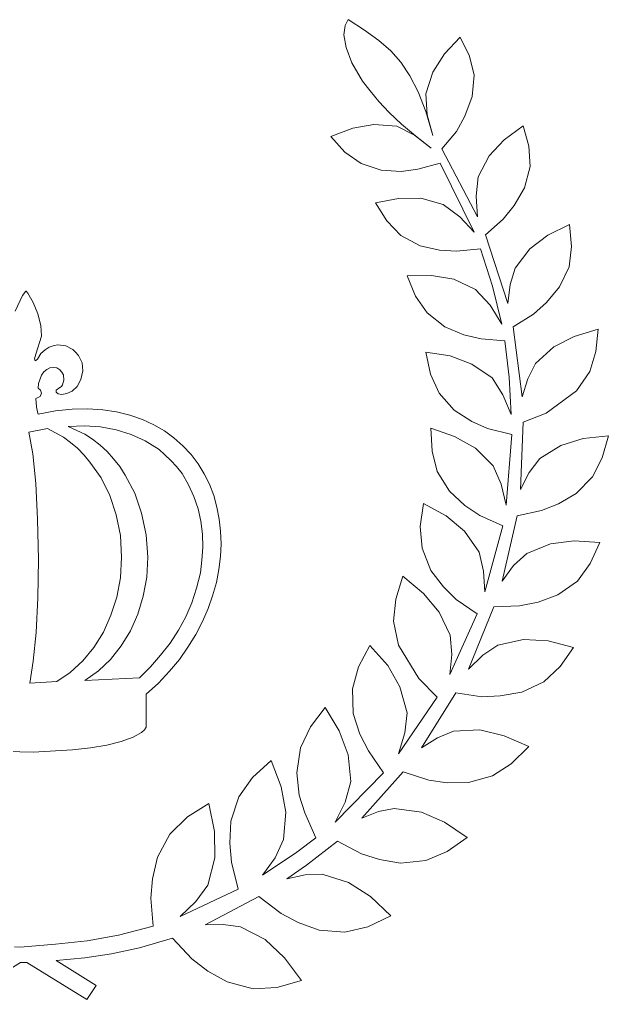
# Model space of a CAD drawing. Header units: inches. Extents: x -3.38 to 2.4, y -4.28 to 3.37.
# Drawn here: x 0.081 to 0.816, y -3.205 to -1.983 of the extents above; entities that cross this region are included whole.
import ezdxf

# ---------------------------------------------------------------- set-up
doc = ezdxf.new("R2010")
doc.units = ezdxf.units.IN
doc.header["$MEASUREMENT"] = 0
doc.layers.add('Katman 1', color=7, linetype='Continuous')

msp = doc.modelspace()

# ---------------------------------------------------------------- linework, layer by layer
at = {"layer": 'Katman 1', "color": 250, "lineweight": 9}
for points in [[(0.4857, -2.0021), (0.4857, -2.0021), (0.4875, -1.9905), (0.4875, -1.9905)], [(0.4875, -1.9905), (0.4875, -1.9905), (0.491, -1.9832), (0.491, -1.9832)], [(0.491, -1.9832), (0.491, -1.9832), (0.5117, -1.9965), (0.5117, -1.9965)], [(0.4886, -2.0179), (0.4886, -2.0179), (0.4857, -2.0021), (0.4857, -2.0021)], [(0.5117, -1.9965), (0.5117, -1.9965), (0.5292, -2.0091), (0.5292, -2.0091)], [(0.5292, -2.0091), (0.5292, -2.0091), (0.5444, -2.0221), (0.5444, -2.0221)], [(0.6112, -2.0259), (0.6112, -2.0259), (0.631, -2.0049), (0.631, -2.0049)], [(0.631, -2.0049), (0.631, -2.0049), (0.6426, -2.0287), (0.6426, -2.0287)], [(0.4957, -2.0371), (0.4957, -2.0371), (0.4886, -2.0179), (0.4886, -2.0179)], [(0.5444, -2.0221), (0.5444, -2.0221), (0.557, -2.0364), (0.557, -2.0364)], [(0.5966, -2.0486), (0.5966, -2.0486), (0.6112, -2.0259), (0.6112, -2.0259)], [(0.5092, -2.0598), (0.5092, -2.0598), (0.4957, -2.0371), (0.4957, -2.0371)], [(0.557, -2.0364), (0.557, -2.0364), (0.5681, -2.0532), (0.5681, -2.0532)], [(0.6426, -2.0287), (0.6426, -2.0287), (0.6481, -2.0525), (0.6481, -2.0525)], [(0.5879, -2.0759), (0.5879, -2.0759), (0.5966, -2.0486), (0.5966, -2.0486)], [(0.5184, -2.0721), (0.5184, -2.0721), (0.5092, -2.0598), (0.5092, -2.0598)], [(0.5681, -2.0532), (0.5681, -2.0532), (0.5784, -2.0731), (0.5784, -2.0731)], [(0.6481, -2.0525), (0.6481, -2.0525), (0.6459, -2.0791), (0.6459, -2.0791)], [(0.5292, -2.0851), (0.5292, -2.0851), (0.5184, -2.0721), (0.5184, -2.0721)], [(0.5784, -2.0731), (0.5784, -2.0731), (0.5879, -2.0977), (0.5879, -2.0977)], [(0.5897, -2.1018), (0.5897, -2.1018), (0.5879, -2.0759), (0.5879, -2.0759)], [(0.5421, -2.099), (0.5421, -2.099), (0.5292, -2.0851), (0.5292, -2.0851)], [(0.6459, -2.0791), (0.6459, -2.0791), (0.6366, -2.1036), (0.6366, -2.1036)], [(0.5577, -2.1134), (0.5577, -2.1134), (0.5421, -2.099), (0.5421, -2.099)], [(0.5879, -2.0977), (0.5879, -2.0977), (0.5968, -2.1277), (0.5968, -2.1277)], [(0.5968, -2.1277), (0.5968, -2.1277), (0.5897, -2.1018), (0.5897, -2.1018)], [(0.6366, -2.1036), (0.6366, -2.1036), (0.6264, -2.1228), (0.6264, -2.1228)], [(0.4697, -2.1291), (0.4697, -2.1291), (0.4968, -2.1186), (0.4968, -2.1186)], [(0.4968, -2.1186), (0.4968, -2.1186), (0.523, -2.1138), (0.523, -2.1138)], [(0.523, -2.1138), (0.523, -2.1138), (0.5517, -2.1162), (0.5517, -2.1162)], [(0.5517, -2.1162), (0.5517, -2.1162), (0.5739, -2.1274), (0.5739, -2.1274)], [(0.5752, -2.1281), (0.5752, -2.1281), (0.5577, -2.1134), (0.5577, -2.1134)], [(0.6264, -2.1228), (0.6264, -2.1228), (0.6079, -2.1445), (0.6079, -2.1445)], [(0.6857, -2.133), (0.6857, -2.133), (0.7095, -2.1155), (0.7095, -2.1155)], [(0.7095, -2.1155), (0.7095, -2.1155), (0.7164, -2.141), (0.7164, -2.141)], [(0.487, -2.1484), (0.487, -2.1484), (0.4697, -2.1291), (0.4697, -2.1291)], [(0.5739, -2.1274), (0.5739, -2.1274), (0.5946, -2.1435), (0.5946, -2.1435)], [(0.5946, -2.1435), (0.5946, -2.1435), (0.5752, -2.1281), (0.5752, -2.1281)], [(0.6668, -2.153), (0.6668, -2.153), (0.6857, -2.133), (0.6857, -2.133)], [(0.5072, -2.1627), (0.5072, -2.1627), (0.487, -2.1484), (0.487, -2.1484)], [(0.6079, -2.1445), (0.6079, -2.1445), (0.6526, -2.2289), (0.6526, -2.2289)], [(0.7164, -2.141), (0.7164, -2.141), (0.7181, -2.1662), (0.7181, -2.1662)], [(0.6532, -2.1792), (0.6532, -2.1792), (0.6668, -2.153), (0.6668, -2.153)], [(0.5324, -2.1711), (0.5324, -2.1711), (0.5072, -2.1627), (0.5072, -2.1627)], [(0.5572, -2.1725), (0.5572, -2.1725), (0.5324, -2.1711), (0.5324, -2.1711)], [(0.5779, -2.1697), (0.5779, -2.1697), (0.5572, -2.1725), (0.5572, -2.1725)], [(0.6057, -2.162), (0.6057, -2.162), (0.5779, -2.1697), (0.5779, -2.1697)], [(0.6481, -2.2481), (0.6481, -2.2481), (0.6057, -2.162), (0.6057, -2.162)], [(0.7181, -2.1662), (0.7181, -2.1662), (0.7112, -2.1928), (0.7112, -2.1928)], [(0.6506, -2.2033), (0.6506, -2.2033), (0.6532, -2.1792), (0.6532, -2.1792)], [(0.7112, -2.1928), (0.7112, -2.1928), (0.6981, -2.2149), (0.6981, -2.2149)], [(0.5252, -2.2117), (0.5252, -2.2117), (0.5541, -2.2062), (0.5541, -2.2062)], [(0.5541, -2.2062), (0.5541, -2.2062), (0.5817, -2.2058), (0.5817, -2.2058)], [(0.5817, -2.2058), (0.5817, -2.2058), (0.6097, -2.2135), (0.6097, -2.2135)], [(0.6526, -2.2289), (0.6526, -2.2289), (0.6506, -2.2033), (0.6506, -2.2033)], [(0.5395, -2.2341), (0.5395, -2.2341), (0.5252, -2.2117), (0.5252, -2.2117)], [(0.6097, -2.2135), (0.6097, -2.2135), (0.6304, -2.2289), (0.6304, -2.2289)], [(0.6981, -2.2149), (0.6981, -2.2149), (0.6846, -2.232), (0.6846, -2.232)], [(0.557, -2.2523), (0.557, -2.2523), (0.5395, -2.2341), (0.5395, -2.2341)], [(0.6304, -2.2289), (0.6304, -2.2289), (0.6481, -2.2481), (0.6481, -2.2481)], [(0.6846, -2.232), (0.6846, -2.232), (0.6624, -2.2516), (0.6624, -2.2516)], [(0.7401, -2.252), (0.7401, -2.252), (0.7673, -2.2387), (0.7673, -2.2387)], [(0.7673, -2.2387), (0.7673, -2.2387), (0.7697, -2.266), (0.7697, -2.266)], [(0.581, -2.2653), (0.581, -2.2653), (0.557, -2.2523), (0.557, -2.2523)], [(0.6624, -2.2516), (0.6624, -2.2516), (0.6901, -2.337), (0.6901, -2.337)], [(0.7175, -2.2691), (0.7175, -2.2691), (0.7401, -2.252), (0.7401, -2.252)], [(0.6052, -2.2705), (0.6052, -2.2705), (0.581, -2.2653), (0.581, -2.2653)], [(0.6264, -2.272), (0.6264, -2.272), (0.6052, -2.2705), (0.6052, -2.2705)], [(0.6561, -2.2688), (0.6561, -2.2688), (0.6264, -2.272), (0.6264, -2.272)], [(0.6712, -2.3153), (0.6712, -2.3153), (0.6561, -2.2688), (0.6561, -2.2688)], [(0.6992, -2.2929), (0.6992, -2.2929), (0.7175, -2.2691), (0.7175, -2.2691)], [(0.7697, -2.266), (0.7697, -2.266), (0.7666, -2.2912), (0.7666, -2.2912)], [(0.693, -2.3136), (0.693, -2.3136), (0.6992, -2.2929), (0.6992, -2.2929)], [(0.7666, -2.2912), (0.7666, -2.2912), (0.7548, -2.3164), (0.7548, -2.3164)], [(0.5648, -2.3027), (0.5648, -2.3027), (0.595, -2.3024), (0.595, -2.3024)], [(0.5752, -2.3279), (0.5752, -2.3279), (0.5648, -2.3027), (0.5648, -2.3027)], [(0.595, -2.3024), (0.595, -2.3024), (0.6228, -2.3069), (0.6228, -2.3069)], [(0.6228, -2.3069), (0.6228, -2.3069), (0.6499, -2.3195), (0.6499, -2.3195)], [(0.6499, -2.3195), (0.6499, -2.3195), (0.6681, -2.3391), (0.6681, -2.3391)], [(0.6826, -2.3629), (0.6826, -2.3629), (0.6712, -2.3153), (0.6712, -2.3153)], [(0.6901, -2.337), (0.6901, -2.337), (0.693, -2.3136), (0.693, -2.3136)], [(0.7548, -2.3164), (0.7548, -2.3164), (0.7386, -2.336), (0.7386, -2.336)], [(0.0759, -2.3468), (0.0759, -2.3468), (0.085, -2.3272), (0.085, -2.3272)], [(0.085, -2.3272), (0.085, -2.3272), (0.089, -2.3216), (0.089, -2.3216)], [(0.089, -2.3216), (0.089, -2.3216), (0.0897, -2.3216), (0.0897, -2.3216)], [(0.0897, -2.3216), (0.0897, -2.3216), (0.0917, -2.3244), (0.0917, -2.3244)], [(0.0917, -2.3244), (0.0917, -2.3244), (0.0983, -2.336), (0.0983, -2.336)], [(0.5897, -2.3489), (0.5897, -2.3489), (0.5752, -2.3279), (0.5752, -2.3279)], [(0.0983, -2.336), (0.0983, -2.336), (0.1041, -2.35), (0.1041, -2.35)], [(0.6681, -2.3391), (0.6681, -2.3391), (0.6826, -2.3629), (0.6826, -2.3629)], [(0.7386, -2.336), (0.7386, -2.336), (0.7224, -2.3503), (0.7224, -2.3503)], [(0.1041, -2.35), (0.1041, -2.35), (0.1079, -2.3647), (0.1079, -2.3647)], [(0.6117, -2.366), (0.6117, -2.366), (0.5897, -2.3489), (0.5897, -2.3489)], [(0.7224, -2.3503), (0.7224, -2.3503), (0.6968, -2.3664), (0.6968, -2.3664)], [(0.1079, -2.3647), (0.1079, -2.3647), (0.1088, -2.378), (0.1088, -2.378)], [(0.6355, -2.3762), (0.6355, -2.3762), (0.6117, -2.366), (0.6117, -2.366)], [(0.6968, -2.3664), (0.6968, -2.3664), (0.7081, -2.4536), (0.7081, -2.4536)], [(0.7728, -2.3783), (0.7728, -2.3783), (0.8028, -2.3692), (0.8028, -2.3692)], [(0.8028, -2.3692), (0.8028, -2.3692), (0.8001, -2.3969), (0.8001, -2.3969)], [(0.1088, -2.378), (0.1088, -2.378), (0.1014, -2.4004), (0.1014, -2.4004)], [(0.6568, -2.3811), (0.6568, -2.3811), (0.6355, -2.3762), (0.6355, -2.3762)], [(0.6866, -2.3836), (0.6866, -2.3836), (0.6568, -2.3811), (0.6568, -2.3811)], [(0.7475, -2.3913), (0.7475, -2.3913), (0.7728, -2.3783), (0.7728, -2.3783)], [(0.1132, -2.3948), (0.1132, -2.3948), (0.1183, -2.3917), (0.1183, -2.3917)], [(0.1183, -2.3917), (0.1183, -2.3917), (0.1243, -2.3895), (0.1243, -2.3895)], [(0.1243, -2.3895), (0.1243, -2.3895), (0.1292, -2.3885), (0.1292, -2.3885)], [(0.1292, -2.3885), (0.1292, -2.3885), (0.139, -2.3899), (0.139, -2.3899)], [(0.139, -2.3899), (0.139, -2.3899), (0.1477, -2.3944), (0.1477, -2.3944)], [(0.6919, -2.4291), (0.6919, -2.4291), (0.6866, -2.3836), (0.6866, -2.3836)], [(0.7246, -2.4119), (0.7246, -2.4119), (0.7475, -2.3913), (0.7475, -2.3913)], [(0.1014, -2.4004), (0.1014, -2.4004), (0.1001, -2.406), (0.1001, -2.406)], [(0.1001, -2.406), (0.1001, -2.406), (0.1008, -2.4084), (0.1008, -2.4084)], [(0.1037, -2.4063), (0.1037, -2.4063), (0.1079, -2.3993), (0.1079, -2.3993)], [(0.1079, -2.3993), (0.1079, -2.3993), (0.1132, -2.3948), (0.1132, -2.3948)], [(0.1477, -2.3944), (0.1477, -2.3944), (0.1512, -2.3979), (0.1512, -2.3979)], [(0.1512, -2.3979), (0.1512, -2.3979), (0.1546, -2.4018), (0.1546, -2.4018)], [(0.1546, -2.4018), (0.1546, -2.4018), (0.1592, -2.4109), (0.1592, -2.4109)], [(0.5937, -2.4252), (0.5937, -2.4252), (0.5879, -2.3979), (0.5879, -2.3979)], [(0.5879, -2.3979), (0.5879, -2.3979), (0.6184, -2.4025), (0.6184, -2.4025)], [(0.6184, -2.4025), (0.6184, -2.4025), (0.6452, -2.4126), (0.6452, -2.4126)], [(0.8001, -2.3969), (0.8001, -2.3969), (0.7926, -2.4217), (0.7926, -2.4217)], [(0.1008, -2.4084), (0.1008, -2.4084), (0.1017, -2.4081), (0.1017, -2.4081)], [(0.1017, -2.4081), (0.1017, -2.4081), (0.1037, -2.4063), (0.1037, -2.4063)], [(0.119, -2.4175), (0.119, -2.4175), (0.1152, -2.4193), (0.1152, -2.4193)], [(0.1234, -2.4168), (0.1234, -2.4168), (0.119, -2.4175), (0.119, -2.4175)], [(0.1277, -2.4175), (0.1277, -2.4175), (0.1234, -2.4168), (0.1234, -2.4168)], [(0.1317, -2.42), (0.1317, -2.42), (0.1277, -2.4175), (0.1277, -2.4175)], [(0.1592, -2.4109), (0.1592, -2.4109), (0.1603, -2.421), (0.1603, -2.421)], [(0.6452, -2.4126), (0.6452, -2.4126), (0.6706, -2.4298), (0.6706, -2.4298)], [(0.7153, -2.4311), (0.7153, -2.4311), (0.7246, -2.4119), (0.7246, -2.4119)], [(0.1085, -2.4266), (0.1085, -2.4266), (0.1048, -2.4368), (0.1048, -2.4368)], [(0.1117, -2.4224), (0.1117, -2.4224), (0.1085, -2.4266), (0.1085, -2.4266)], [(0.1152, -2.4193), (0.1152, -2.4193), (0.1117, -2.4224), (0.1117, -2.4224)], [(0.1341, -2.4228), (0.1341, -2.4228), (0.1317, -2.42), (0.1317, -2.42)], [(0.1361, -2.4259), (0.1361, -2.4259), (0.1341, -2.4228), (0.1341, -2.4228)], [(0.1365, -2.4326), (0.1365, -2.4326), (0.1361, -2.4259), (0.1361, -2.4259)], [(0.1603, -2.421), (0.1603, -2.421), (0.1579, -2.4319), (0.1579, -2.4319)], [(0.6046, -2.4487), (0.6046, -2.4487), (0.5937, -2.4252), (0.5937, -2.4252)], [(0.6706, -2.4298), (0.6706, -2.4298), (0.6839, -2.4508), (0.6839, -2.4508)], [(0.6946, -2.4753), (0.6946, -2.4753), (0.6919, -2.4291), (0.6919, -2.4291)], [(0.7926, -2.4217), (0.7926, -2.4217), (0.7761, -2.4459), (0.7761, -2.4459)], [(0.1048, -2.4368), (0.1048, -2.4368), (0.1045, -2.4427), (0.1045, -2.4427)], [(0.1045, -2.4427), (0.1045, -2.4427), (0.1072, -2.4452), (0.1072, -2.4452)], [(0.127, -2.4452), (0.127, -2.4452), (0.1314, -2.442), (0.1314, -2.442)], [(0.1314, -2.442), (0.1314, -2.442), (0.1334, -2.4406), (0.1334, -2.4406)], [(0.1334, -2.4406), (0.1334, -2.4406), (0.135, -2.4385), (0.135, -2.4385)], [(0.135, -2.4385), (0.135, -2.4385), (0.1365, -2.4326), (0.1365, -2.4326)], [(0.153, -2.4406), (0.153, -2.4406), (0.1468, -2.4462), (0.1468, -2.4462)], [(0.1579, -2.4319), (0.1579, -2.4319), (0.153, -2.4406), (0.153, -2.4406)], [(0.7081, -2.4536), (0.7081, -2.4536), (0.7153, -2.4311), (0.7153, -2.4311)], [(0.107, -2.4529), (0.107, -2.4529), (0.1017, -2.4557), (0.1017, -2.4557)], [(0.1085, -2.4487), (0.1085, -2.4487), (0.107, -2.4529), (0.107, -2.4529)], [(0.1072, -2.4452), (0.1072, -2.4452), (0.1085, -2.4487), (0.1085, -2.4487)], [(0.1268, -2.4476), (0.1268, -2.4476), (0.127, -2.4452), (0.127, -2.4452)], [(0.1294, -2.4497), (0.1294, -2.4497), (0.1268, -2.4476), (0.1268, -2.4476)], [(0.1341, -2.4504), (0.1341, -2.4504), (0.1294, -2.4497), (0.1294, -2.4497)], [(0.1403, -2.4493), (0.1403, -2.4493), (0.1341, -2.4504), (0.1341, -2.4504)], [(0.1468, -2.4462), (0.1468, -2.4462), (0.1403, -2.4493), (0.1403, -2.4493)], [(0.6235, -2.47), (0.6235, -2.47), (0.6046, -2.4487), (0.6046, -2.4487)], [(0.6839, -2.4508), (0.6839, -2.4508), (0.6946, -2.4753), (0.6946, -2.4753)], [(0.7761, -2.4459), (0.7761, -2.4459), (0.7379, -2.4739), (0.7379, -2.4739)], [(0.1017, -2.4557), (0.1017, -2.4557), (0.1026, -2.4658), (0.1026, -2.4658)], [(0.1026, -2.4658), (0.1026, -2.4658), (0.1041, -2.4742), (0.1041, -2.4742)], [(0.1041, -2.4742), (0.1041, -2.4742), (0.1045, -2.4749), (0.1045, -2.4749)], [(0.1045, -2.4749), (0.1045, -2.4749), (0.1261, -2.4711), (0.1261, -2.4711)], [(0.1261, -2.4711), (0.1261, -2.4711), (0.1468, -2.469), (0.1468, -2.469)], [(0.1468, -2.469), (0.1468, -2.469), (0.1663, -2.4686), (0.1663, -2.4686)], [(0.1663, -2.4686), (0.1663, -2.4686), (0.185, -2.4697), (0.185, -2.4697)], [(0.185, -2.4697), (0.185, -2.4697), (0.2023, -2.4721), (0.2023, -2.4721)], [(0.2023, -2.4721), (0.2023, -2.4721), (0.219, -2.4763), (0.219, -2.4763)], [(0.219, -2.4763), (0.219, -2.4763), (0.2346, -2.4816), (0.2346, -2.4816)], [(0.6452, -2.484), (0.6452, -2.484), (0.6235, -2.47), (0.6235, -2.47)], [(0.7379, -2.4739), (0.7379, -2.4739), (0.7093, -2.4851), (0.7093, -2.4851)], [(0.1419, -2.4903), (0.1419, -2.4903), (0.1623, -2.4896), (0.1623, -2.4896)], [(0.1626, -2.5001), (0.1626, -2.5001), (0.1419, -2.4903), (0.1419, -2.4903)], [(0.1623, -2.4896), (0.1623, -2.4896), (0.1823, -2.491), (0.1823, -2.491)], [(0.1823, -2.491), (0.1823, -2.491), (0.2017, -2.4945), (0.2017, -2.4945)], [(0.2346, -2.4816), (0.2346, -2.4816), (0.2486, -2.4882), (0.2486, -2.4882)], [(0.2486, -2.4882), (0.2486, -2.4882), (0.2619, -2.4959), (0.2619, -2.4959)], [(0.665, -2.4928), (0.665, -2.4928), (0.6452, -2.484), (0.6452, -2.484)], [(0.7093, -2.4851), (0.7093, -2.4851), (0.7061, -2.5691), (0.7061, -2.5691)], [(0.1163, -2.4931), (0.1163, -2.4931), (0.093, -2.4977), (0.093, -2.4977)], [(0.093, -2.4977), (0.093, -2.4977), (0.0977, -2.5246), (0.0977, -2.5246)], [(0.1361, -2.5036), (0.1361, -2.5036), (0.1163, -2.4931), (0.1163, -2.4931)], [(0.145, -2.5103), (0.145, -2.5103), (0.1361, -2.5036), (0.1361, -2.5036)], [(0.1723, -2.5064), (0.1723, -2.5064), (0.1626, -2.5001), (0.1626, -2.5001)], [(0.2017, -2.4945), (0.2017, -2.4945), (0.2206, -2.5005), (0.2206, -2.5005)], [(0.2206, -2.5005), (0.2206, -2.5005), (0.2381, -2.5085), (0.2381, -2.5085)], [(0.2619, -2.4959), (0.2619, -2.4959), (0.2739, -2.5046), (0.2739, -2.5046)], [(0.5959, -2.5211), (0.5959, -2.5211), (0.5944, -2.4924), (0.5944, -2.4924)], [(0.5944, -2.4924), (0.5944, -2.4924), (0.6239, -2.5029), (0.6239, -2.5029)], [(0.6239, -2.5029), (0.6239, -2.5029), (0.6499, -2.5173), (0.6499, -2.5173)], [(0.6952, -2.5005), (0.6952, -2.5005), (0.665, -2.4928), (0.665, -2.4928)], [(0.6881, -2.5887), (0.6881, -2.5887), (0.6952, -2.5005), (0.6952, -2.5005)], [(0.7841, -2.5053), (0.7841, -2.5053), (0.8157, -2.5019), (0.8157, -2.5019)], [(0.8157, -2.5019), (0.8157, -2.5019), (0.8079, -2.5295), (0.8079, -2.5295)], [(0.1537, -2.5176), (0.1537, -2.5176), (0.145, -2.5103), (0.145, -2.5103)], [(0.1817, -2.5138), (0.1817, -2.5138), (0.1723, -2.5064), (0.1723, -2.5064)], [(0.1906, -2.5218), (0.1906, -2.5218), (0.1817, -2.5138), (0.1817, -2.5138)], [(0.2381, -2.5085), (0.2381, -2.5085), (0.2552, -2.519), (0.2552, -2.519)], [(0.2739, -2.5046), (0.2739, -2.5046), (0.285, -2.5145), (0.285, -2.5145)], [(0.285, -2.5145), (0.285, -2.5145), (0.2952, -2.5253), (0.2952, -2.5253)], [(0.7301, -2.5305), (0.7301, -2.5305), (0.7564, -2.5141), (0.7564, -2.5141)], [(0.7564, -2.5141), (0.7564, -2.5141), (0.7841, -2.5053), (0.7841, -2.5053)], [(0.0977, -2.5246), (0.0977, -2.5246), (0.1017, -2.5614), (0.1017, -2.5614)], [(0.1617, -2.526), (0.1617, -2.526), (0.1537, -2.5176), (0.1537, -2.5176)], [(0.169, -2.5348), (0.169, -2.5348), (0.1617, -2.526), (0.1617, -2.526)], [(0.1986, -2.5309), (0.1986, -2.5309), (0.1906, -2.5218), (0.1906, -2.5218)], [(0.2552, -2.519), (0.2552, -2.519), (0.2626, -2.5257), (0.2626, -2.5257)], [(0.2626, -2.5257), (0.2626, -2.5257), (0.2699, -2.5327), (0.2699, -2.5327)], [(0.2952, -2.5253), (0.2952, -2.5253), (0.3039, -2.5369), (0.3039, -2.5369)], [(0.6021, -2.5467), (0.6021, -2.5467), (0.5959, -2.5211), (0.5959, -2.5211)], [(0.6499, -2.5173), (0.6499, -2.5173), (0.6721, -2.5393), (0.6721, -2.5393)], [(0.183, -2.5543), (0.183, -2.5543), (0.169, -2.5348), (0.169, -2.5348)], [(0.2063, -2.5404), (0.2063, -2.5404), (0.1986, -2.5309), (0.1986, -2.5309)], [(0.2132, -2.5509), (0.2132, -2.5509), (0.2063, -2.5404), (0.2063, -2.5404)], [(0.2699, -2.5327), (0.2699, -2.5327), (0.277, -2.5404), (0.277, -2.5404)], [(0.277, -2.5404), (0.277, -2.5404), (0.2839, -2.5491), (0.2839, -2.5491)], [(0.3039, -2.5369), (0.3039, -2.5369), (0.3117, -2.5495), (0.3117, -2.5495)], [(0.6721, -2.5393), (0.6721, -2.5393), (0.6819, -2.5624), (0.6819, -2.5624)], [(0.7168, -2.5477), (0.7168, -2.5477), (0.7301, -2.5305), (0.7301, -2.5305)], [(0.8079, -2.5295), (0.8079, -2.5295), (0.7959, -2.553), (0.7959, -2.553)], [(0.225, -2.5736), (0.225, -2.5736), (0.2132, -2.5509), (0.2132, -2.5509)], [(0.2839, -2.5491), (0.2839, -2.5491), (0.2919, -2.5631), (0.2919, -2.5631)], [(0.3117, -2.5495), (0.3117, -2.5495), (0.3181, -2.5624), (0.3181, -2.5624)], [(0.6175, -2.5711), (0.6175, -2.5711), (0.6021, -2.5467), (0.6021, -2.5467)], [(0.7061, -2.5691), (0.7061, -2.5691), (0.7168, -2.5477), (0.7168, -2.5477)], [(0.1017, -2.5614), (0.1017, -2.5614), (0.1037, -2.6058), (0.1037, -2.6058)], [(0.1937, -2.5764), (0.1937, -2.5764), (0.183, -2.5543), (0.183, -2.5543)], [(0.2919, -2.5631), (0.2919, -2.5631), (0.2986, -2.5778), (0.2986, -2.5778)], [(0.3181, -2.5624), (0.3181, -2.5624), (0.3234, -2.5764), (0.3234, -2.5764)], [(0.6819, -2.5624), (0.6819, -2.5624), (0.6881, -2.5887), (0.6881, -2.5887)], [(0.7959, -2.553), (0.7959, -2.553), (0.7755, -2.5739), (0.7755, -2.5739)], [(0.2017, -2.6006), (0.2017, -2.6006), (0.1937, -2.5764), (0.1937, -2.5764)], [(0.2334, -2.5985), (0.2334, -2.5985), (0.225, -2.5736), (0.225, -2.5736)], [(0.3234, -2.5764), (0.3234, -2.5764), (0.3275, -2.5908), (0.3275, -2.5908)], [(0.6366, -2.589), (0.6366, -2.589), (0.6175, -2.5711), (0.6175, -2.5711)], [(0.7755, -2.5739), (0.7755, -2.5739), (0.7533, -2.5869), (0.7533, -2.5869)], [(0.2986, -2.5778), (0.2986, -2.5778), (0.3039, -2.5929), (0.3039, -2.5929)], [(0.581, -2.6153), (0.581, -2.6153), (0.585, -2.5866), (0.585, -2.5866)], [(0.585, -2.5866), (0.585, -2.5866), (0.6132, -2.6019), (0.6132, -2.6019)], [(0.6552, -2.6013), (0.6552, -2.6013), (0.6366, -2.589), (0.6366, -2.589)], [(0.7533, -2.5869), (0.7533, -2.5869), (0.7324, -2.595), (0.7324, -2.595)], [(0.207, -2.6264), (0.207, -2.6264), (0.2017, -2.6006), (0.2017, -2.6006)], [(0.239, -2.6254), (0.239, -2.6254), (0.2334, -2.5985), (0.2334, -2.5985)], [(0.3039, -2.5929), (0.3039, -2.5929), (0.3072, -2.6086), (0.3072, -2.6086)], [(0.3275, -2.5908), (0.3275, -2.5908), (0.3301, -2.6058), (0.3301, -2.6058)], [(0.6839, -2.6142), (0.6839, -2.6142), (0.6552, -2.6013), (0.6552, -2.6013)], [(0.7324, -2.595), (0.7324, -2.595), (0.7017, -2.6019), (0.7017, -2.6019)], [(0.1037, -2.6058), (0.1037, -2.6058), (0.1048, -2.6562), (0.1048, -2.6562)], [(0.3072, -2.6086), (0.3072, -2.6086), (0.3094, -2.6247), (0.3094, -2.6247)], [(0.3301, -2.6058), (0.3301, -2.6058), (0.3319, -2.6209), (0.3319, -2.6209)], [(0.6132, -2.6019), (0.6132, -2.6019), (0.6361, -2.6209), (0.6361, -2.6209)], [(0.7017, -2.6019), (0.7017, -2.6019), (0.6832, -2.6832), (0.6832, -2.6832)], [(0.2412, -2.6534), (0.2412, -2.6534), (0.239, -2.6254), (0.239, -2.6254)], [(0.3094, -2.6247), (0.3094, -2.6247), (0.3097, -2.6408), (0.3097, -2.6408)], [(0.3319, -2.6209), (0.3319, -2.6209), (0.3326, -2.6366), (0.3326, -2.6366)], [(0.5835, -2.6419), (0.5835, -2.6419), (0.581, -2.6153), (0.581, -2.6153)], [(0.6361, -2.6209), (0.6361, -2.6209), (0.6546, -2.6471), (0.6546, -2.6471)], [(0.6617, -2.6965), (0.6617, -2.6965), (0.6839, -2.6142), (0.6839, -2.6142)], [(0.2086, -2.6534), (0.2086, -2.6534), (0.207, -2.6264), (0.207, -2.6264)], [(0.3326, -2.6366), (0.3326, -2.6366), (0.3319, -2.6527), (0.3319, -2.6527)], [(0.7141, -2.6489), (0.7141, -2.6489), (0.7435, -2.6366), (0.7435, -2.6366)], [(0.7435, -2.6366), (0.7435, -2.6366), (0.7728, -2.6331), (0.7728, -2.6331)], [(0.7728, -2.6331), (0.7728, -2.6331), (0.8048, -2.6352), (0.8048, -2.6352)], [(0.8048, -2.6352), (0.8048, -2.6352), (0.7928, -2.6614), (0.7928, -2.6614)], [(0.3097, -2.6408), (0.3097, -2.6408), (0.3088, -2.6572), (0.3088, -2.6572)], [(0.5941, -2.6698), (0.5941, -2.6698), (0.5835, -2.6419), (0.5835, -2.6419)], [(0.6546, -2.6471), (0.6546, -2.6471), (0.6601, -2.6706), (0.6601, -2.6706)], [(0.6975, -2.6639), (0.6975, -2.6639), (0.7141, -2.6489), (0.7141, -2.6489)], [(0.1048, -2.6562), (0.1048, -2.6562), (0.1041, -2.7041), (0.1041, -2.7041)], [(0.207, -2.6789), (0.207, -2.6789), (0.2086, -2.6534), (0.2086, -2.6534)], [(0.2401, -2.6782), (0.2401, -2.6782), (0.2412, -2.6534), (0.2412, -2.6534)], [(0.3088, -2.6572), (0.3088, -2.6572), (0.3068, -2.673), (0.3068, -2.673)], [(0.3319, -2.6527), (0.3319, -2.6527), (0.3299, -2.6688), (0.3299, -2.6688)], [(0.7928, -2.6614), (0.7928, -2.6614), (0.777, -2.6832), (0.777, -2.6832)], [(0.3068, -2.673), (0.3068, -2.673), (0.3021, -2.6919), (0.3021, -2.6919)], [(0.3299, -2.6688), (0.3299, -2.6688), (0.3268, -2.6849), (0.3268, -2.6849)], [(0.6101, -2.6905), (0.6101, -2.6905), (0.5941, -2.6698), (0.5941, -2.6698)], [(0.6601, -2.6706), (0.6601, -2.6706), (0.6617, -2.6965), (0.6617, -2.6965)], [(0.6832, -2.6832), (0.6832, -2.6832), (0.6975, -2.6639), (0.6975, -2.6639)], [(0.2028, -2.7031), (0.2028, -2.7031), (0.207, -2.6789), (0.207, -2.6789)], [(0.2354, -2.702), (0.2354, -2.702), (0.2401, -2.6782), (0.2401, -2.6782)], [(0.3268, -2.6849), (0.3268, -2.6849), (0.3221, -2.7014), (0.3221, -2.7014)], [(0.5506, -2.7055), (0.5506, -2.7055), (0.5595, -2.6772), (0.5595, -2.6772)], [(0.5595, -2.6772), (0.5595, -2.6772), (0.585, -2.6986), (0.585, -2.6986)], [(0.777, -2.6832), (0.777, -2.6832), (0.7528, -2.7003), (0.7528, -2.7003)], [(0.3021, -2.6919), (0.3021, -2.6919), (0.2961, -2.7101), (0.2961, -2.7101)], [(0.585, -2.6986), (0.585, -2.6986), (0.6048, -2.7217), (0.6048, -2.7217)], [(0.6259, -2.7059), (0.6259, -2.7059), (0.6101, -2.6905), (0.6101, -2.6905)], [(0.1041, -2.7041), (0.1041, -2.7041), (0.1021, -2.7472), (0.1021, -2.7472)], [(0.1952, -2.7258), (0.1952, -2.7258), (0.2028, -2.7031), (0.2028, -2.7031)], [(0.2286, -2.7244), (0.2286, -2.7244), (0.2354, -2.702), (0.2354, -2.702)], [(0.2961, -2.7101), (0.2961, -2.7101), (0.2886, -2.7276), (0.2886, -2.7276)], [(0.3221, -2.7014), (0.3221, -2.7014), (0.3166, -2.7174), (0.3166, -2.7174)], [(0.5477, -2.7332), (0.5477, -2.7332), (0.5506, -2.7055), (0.5506, -2.7055)], [(0.6521, -2.7241), (0.6521, -2.7241), (0.6259, -2.7059), (0.6259, -2.7059)], [(0.7279, -2.7094), (0.7279, -2.7094), (0.7048, -2.7139), (0.7048, -2.7139)], [(0.7528, -2.7003), (0.7528, -2.7003), (0.7279, -2.7094), (0.7279, -2.7094)], [(0.3166, -2.7174), (0.3166, -2.7174), (0.3094, -2.7336), (0.3094, -2.7336)], [(0.6048, -2.7217), (0.6048, -2.7217), (0.6184, -2.7507), (0.6184, -2.7507)], [(0.6728, -2.7153), (0.6728, -2.7153), (0.641, -2.793), (0.641, -2.793)], [(0.7048, -2.7139), (0.7048, -2.7139), (0.6728, -2.7153), (0.6728, -2.7153)], [(0.1859, -2.7469), (0.1859, -2.7469), (0.1952, -2.7258), (0.1952, -2.7258)], [(0.2197, -2.7451), (0.2197, -2.7451), (0.2286, -2.7244), (0.2286, -2.7244)], [(0.2886, -2.7276), (0.2886, -2.7276), (0.2794, -2.7444), (0.2794, -2.7444)], [(0.3094, -2.7336), (0.3094, -2.7336), (0.3012, -2.7496), (0.3012, -2.7496)], [(0.5541, -2.7629), (0.5541, -2.7629), (0.5477, -2.7332), (0.5477, -2.7332)], [(0.6179, -2.7994), (0.6179, -2.7994), (0.6521, -2.7241), (0.6521, -2.7241)], [(0.1021, -2.7472), (0.1021, -2.7472), (0.0983, -2.7829), (0.0983, -2.7829)], [(0.1739, -2.7658), (0.1739, -2.7658), (0.1859, -2.7469), (0.1859, -2.7469)], [(0.2079, -2.764), (0.2079, -2.764), (0.2197, -2.7451), (0.2197, -2.7451)], [(0.2794, -2.7444), (0.2794, -2.7444), (0.2692, -2.7605), (0.2692, -2.7605)], [(0.3012, -2.7496), (0.3012, -2.7496), (0.2912, -2.7654), (0.2912, -2.7654)], [(0.6184, -2.7507), (0.6184, -2.7507), (0.6204, -2.7745), (0.6204, -2.7745)], [(0.6779, -2.7629), (0.6779, -2.7629), (0.7097, -2.7559), (0.7097, -2.7559)], [(0.7097, -2.7559), (0.7097, -2.7559), (0.7404, -2.7577), (0.7404, -2.7577)], [(0.7404, -2.7577), (0.7404, -2.7577), (0.7721, -2.7658), (0.7721, -2.7658)], [(0.1603, -2.7825), (0.1603, -2.7825), (0.1739, -2.7658), (0.1739, -2.7658)], [(0.1946, -2.7808), (0.1946, -2.7808), (0.2079, -2.764), (0.2079, -2.764)], [(0.2692, -2.7605), (0.2692, -2.7605), (0.2572, -2.7756), (0.2572, -2.7756)], [(0.2912, -2.7654), (0.2912, -2.7654), (0.2806, -2.7808), (0.2806, -2.7808)], [(0.5041, -2.7902), (0.5041, -2.7902), (0.5181, -2.7633), (0.5181, -2.7633)], [(0.5181, -2.7633), (0.5181, -2.7633), (0.5404, -2.7885), (0.5404, -2.7885)], [(0.5792, -2.8046), (0.5792, -2.8046), (0.5541, -2.7629), (0.5541, -2.7629)], [(0.6592, -2.7756), (0.6592, -2.7756), (0.6779, -2.7629), (0.6779, -2.7629)], [(0.7721, -2.7658), (0.7721, -2.7658), (0.7557, -2.7895), (0.7557, -2.7895)], [(0.0983, -2.7829), (0.0983, -2.7829), (0.0943, -2.8102), (0.0943, -2.8102)], [(0.1446, -2.7969), (0.1446, -2.7969), (0.1603, -2.7825), (0.1603, -2.7825)], [(0.1799, -2.7951), (0.1799, -2.7951), (0.1946, -2.7808), (0.1946, -2.7808)], [(0.2572, -2.7756), (0.2572, -2.7756), (0.2446, -2.7902), (0.2446, -2.7902)], [(0.2806, -2.7808), (0.2806, -2.7808), (0.2681, -2.7955), (0.2681, -2.7955)], [(0.6204, -2.7745), (0.6204, -2.7745), (0.6179, -2.7994), (0.6179, -2.7994)], [(0.641, -2.793), (0.641, -2.793), (0.6592, -2.7756), (0.6592, -2.7756)], [(0.1277, -2.8084), (0.1277, -2.8084), (0.1446, -2.7969), (0.1446, -2.7969)], [(0.1628, -2.807), (0.1628, -2.807), (0.1799, -2.7951), (0.1799, -2.7951)], [(0.2446, -2.7902), (0.2446, -2.7902), (0.231, -2.8036), (0.231, -2.8036)], [(0.2681, -2.7955), (0.2681, -2.7955), (0.2546, -2.8102), (0.2546, -2.8102)], [(0.4966, -2.8175), (0.4966, -2.8175), (0.5041, -2.7902), (0.5041, -2.7902)], [(0.5404, -2.7885), (0.5404, -2.7885), (0.5557, -2.8151), (0.5557, -2.8151)], [(0.7557, -2.7895), (0.7557, -2.7895), (0.735, -2.8088), (0.735, -2.8088)], [(0.0943, -2.8102), (0.0943, -2.8102), (0.1277, -2.8084), (0.1277, -2.8084)], [(0.231, -2.8036), (0.231, -2.8036), (0.1628, -2.807), (0.1628, -2.807)], [(0.6021, -2.8277), (0.6021, -2.8277), (0.5792, -2.8046), (0.5792, -2.8046)], [(0.735, -2.8088), (0.735, -2.8088), (0.7079, -2.8217), (0.7079, -2.8217)], [(0.2546, -2.8102), (0.2546, -2.8102), (0.2394, -2.8242), (0.2394, -2.8242)], [(0.4972, -2.848), (0.4972, -2.848), (0.4966, -2.8175), (0.4966, -2.8175)], [(0.5557, -2.8151), (0.5557, -2.8151), (0.5648, -2.8473), (0.5648, -2.8473)], [(0.2394, -2.8242), (0.2394, -2.8242), (0.2394, -2.8651), (0.2394, -2.8651)], [(0.5541, -2.8984), (0.5541, -2.8984), (0.6021, -2.8277), (0.6021, -2.8277)], [(0.6252, -2.8225), (0.6252, -2.8225), (0.5826, -2.891), (0.5826, -2.891)], [(0.6579, -2.8273), (0.6579, -2.8273), (0.6252, -2.8225), (0.6252, -2.8225)], [(0.6808, -2.8263), (0.6808, -2.8263), (0.6579, -2.8273), (0.6579, -2.8273)], [(0.7079, -2.8217), (0.7079, -2.8217), (0.6808, -2.8263), (0.6808, -2.8263)], [(0.4443, -2.8648), (0.4443, -2.8648), (0.4623, -2.8406), (0.4623, -2.8406)], [(0.4623, -2.8406), (0.4623, -2.8406), (0.4801, -2.87), (0.4801, -2.87)], [(0.5055, -2.8739), (0.5055, -2.8739), (0.4972, -2.848), (0.4972, -2.848)], [(0.5648, -2.8473), (0.5648, -2.8473), (0.5619, -2.8725), (0.5619, -2.8725)], [(0.2372, -2.8686), (0.2372, -2.8686), (0.2332, -2.8718), (0.2332, -2.8718)], [(0.2394, -2.8651), (0.2394, -2.8651), (0.2372, -2.8686), (0.2372, -2.8686)], [(0.4315, -2.891), (0.4315, -2.891), (0.4443, -2.8648), (0.4443, -2.8648)], [(0.4801, -2.87), (0.4801, -2.87), (0.491, -2.8998), (0.491, -2.8998)], [(0.6224, -2.8704), (0.6224, -2.8704), (0.6552, -2.8686), (0.6552, -2.8686)], [(0.6552, -2.8686), (0.6552, -2.8686), (0.6857, -2.876), (0.6857, -2.876)], [(0.2228, -2.8777), (0.2228, -2.8777), (0.2079, -2.883), (0.2079, -2.883)], [(0.2332, -2.8718), (0.2332, -2.8718), (0.2228, -2.8777), (0.2228, -2.8777)], [(0.5164, -2.8949), (0.5164, -2.8949), (0.5055, -2.8739), (0.5055, -2.8739)], [(0.5619, -2.8725), (0.5619, -2.8725), (0.5541, -2.8984), (0.5541, -2.8984)], [(0.5826, -2.891), (0.5826, -2.891), (0.6024, -2.8785), (0.6024, -2.8785)], [(0.6024, -2.8785), (0.6024, -2.8785), (0.6224, -2.8704), (0.6224, -2.8704)], [(0.6857, -2.876), (0.6857, -2.876), (0.7164, -2.8893), (0.7164, -2.8893)], [(0.1472, -2.8935), (0.1472, -2.8935), (0.0983, -2.8963), (0.0983, -2.8963)], [(0.1699, -2.891), (0.1699, -2.891), (0.1472, -2.8935), (0.1472, -2.8935)], [(0.1903, -2.8875), (0.1903, -2.8875), (0.1699, -2.891), (0.1699, -2.891)], [(0.2079, -2.883), (0.2079, -2.883), (0.1903, -2.8875), (0.1903, -2.8875)], [(0.427, -2.9222), (0.427, -2.9222), (0.4315, -2.891), (0.4315, -2.891)], [(0.7164, -2.8893), (0.7164, -2.8893), (0.6946, -2.911), (0.6946, -2.911)], [(0.0983, -2.8963), (0.0983, -2.8963), (0.0481, -2.8952), (0.0481, -2.8952)], [(0.3719, -2.9278), (0.3719, -2.9278), (0.395, -2.9068), (0.395, -2.9068)], [(0.395, -2.9068), (0.395, -2.9068), (0.4077, -2.9397), (0.4077, -2.9397)], [(0.491, -2.8998), (0.491, -2.8998), (0.4946, -2.933), (0.4946, -2.933)], [(0.535, -2.9222), (0.535, -2.9222), (0.5164, -2.8949), (0.5164, -2.8949)], [(0.6946, -2.911), (0.6946, -2.911), (0.6712, -2.926), (0.6712, -2.926)], [(0.3548, -2.9519), (0.3548, -2.9519), (0.3719, -2.9278), (0.3719, -2.9278)], [(0.4301, -2.9499), (0.4301, -2.9499), (0.427, -2.9222), (0.427, -2.9222)], [(0.475, -2.9838), (0.475, -2.9838), (0.535, -2.9222), (0.535, -2.9222)], [(0.5597, -2.9211), (0.5597, -2.9211), (0.5083, -2.9785), (0.5083, -2.9785)], [(0.5917, -2.9313), (0.5917, -2.9313), (0.5597, -2.9211), (0.5597, -2.9211)], [(0.6148, -2.9347), (0.6148, -2.9347), (0.5917, -2.9313), (0.5917, -2.9313)], [(0.6712, -2.926), (0.6712, -2.926), (0.6412, -2.9344), (0.6412, -2.9344)], [(0.4077, -2.9397), (0.4077, -2.9397), (0.4135, -2.9712), (0.4135, -2.9712)], [(0.4946, -2.933), (0.4946, -2.933), (0.4875, -2.9586), (0.4875, -2.9586)], [(0.6412, -2.9344), (0.6412, -2.9344), (0.6148, -2.9347), (0.6148, -2.9347)], [(0.3446, -2.9824), (0.3446, -2.9824), (0.3548, -2.9519), (0.3548, -2.9519)], [(0.437, -2.9722), (0.437, -2.9722), (0.4301, -2.9499), (0.4301, -2.9499)], [(0.2906, -2.9771), (0.2906, -2.9771), (0.3174, -2.9603), (0.3174, -2.9603)], [(0.3174, -2.9603), (0.3174, -2.9603), (0.3246, -2.9954), (0.3246, -2.9954)], [(0.4875, -2.9586), (0.4875, -2.9586), (0.475, -2.9838), (0.475, -2.9838)], [(0.529, -2.9705), (0.529, -2.9705), (0.5484, -2.9666), (0.5484, -2.9666)], [(0.5484, -2.9666), (0.5484, -2.9666), (0.5824, -2.9712), (0.5824, -2.9712)], [(0.2688, -2.9985), (0.2688, -2.9985), (0.2906, -2.9771), (0.2906, -2.9771)], [(0.4135, -2.9712), (0.4135, -2.9712), (0.4103, -3.0052), (0.4103, -3.0052)], [(0.4508, -3.0031), (0.4508, -3.0031), (0.437, -2.9722), (0.437, -2.9722)], [(0.5083, -2.9785), (0.5083, -2.9785), (0.529, -2.9705), (0.529, -2.9705)], [(0.5824, -2.9712), (0.5824, -2.9712), (0.6112, -2.9838), (0.6112, -2.9838)], [(0.3435, -3.01), (0.3435, -3.01), (0.3446, -2.9824), (0.3446, -2.9824)], [(0.6112, -2.9838), (0.6112, -2.9838), (0.6395, -3.0027), (0.6395, -3.0027)], [(0.2532, -3.0275), (0.2532, -3.0275), (0.2688, -2.9985), (0.2688, -2.9985)], [(0.3246, -2.9954), (0.3246, -2.9954), (0.3248, -3.0282), (0.3248, -3.0282)], [(0.427, -3.0209), (0.427, -3.0209), (0.4508, -3.0031), (0.4508, -3.0031)], [(0.6395, -3.0027), (0.6395, -3.0027), (0.6144, -3.0202), (0.6144, -3.0202)], [(0.3457, -3.0335), (0.3457, -3.0335), (0.3435, -3.01), (0.3435, -3.01)], [(0.4103, -3.0052), (0.4103, -3.0052), (0.3999, -3.0282), (0.3999, -3.0282)], [(0.4777, -3.0072), (0.4777, -3.0072), (0.439, -3.0373), (0.439, -3.0373)], [(0.5077, -3.023), (0.5077, -3.023), (0.4777, -3.0072), (0.4777, -3.0072)], [(0.2472, -3.0545), (0.2472, -3.0545), (0.2532, -3.0275), (0.2532, -3.0275)], [(0.3248, -3.0282), (0.3248, -3.0282), (0.3159, -3.0622), (0.3159, -3.0622)], [(0.3841, -3.0496), (0.3841, -3.0496), (0.427, -3.0209), (0.427, -3.0209)], [(0.3999, -3.0282), (0.3999, -3.0282), (0.3841, -3.0496), (0.3841, -3.0496)], [(0.5301, -3.03), (0.5301, -3.03), (0.5077, -3.023), (0.5077, -3.023)], [(0.6144, -3.0202), (0.6144, -3.0202), (0.5879, -3.0314), (0.5879, -3.0314)], [(0.3541, -3.0671), (0.3541, -3.0671), (0.3457, -3.0335), (0.3457, -3.0335)], [(0.439, -3.0373), (0.439, -3.0373), (0.4148, -3.0541), (0.4148, -3.0541)], [(0.5564, -3.0349), (0.5564, -3.0349), (0.5301, -3.03), (0.5301, -3.03)], [(0.5879, -3.0314), (0.5879, -3.0314), (0.5564, -3.0349), (0.5564, -3.0349)], [(0.4148, -3.0541), (0.4148, -3.0541), (0.4375, -3.0492), (0.4375, -3.0492)], [(0.4375, -3.0492), (0.4375, -3.0492), (0.4588, -3.0485), (0.4588, -3.0485)], [(0.4588, -3.0485), (0.4588, -3.0485), (0.4915, -3.059), (0.4915, -3.059)], [(0.2452, -3.0783), (0.2452, -3.0783), (0.2472, -3.0545), (0.2472, -3.0545)], [(0.3159, -3.0622), (0.3159, -3.0622), (0.3012, -3.0825), (0.3012, -3.0825)], [(0.4915, -3.059), (0.4915, -3.059), (0.5188, -3.0765), (0.5188, -3.0765)], [(0.2814, -3.1014), (0.2814, -3.1014), (0.3541, -3.0671), (0.3541, -3.0671)], [(0.3799, -3.0765), (0.3799, -3.0765), (0.3126, -3.1115), (0.3126, -3.1115)], [(0.4077, -3.0975), (0.4077, -3.0975), (0.3799, -3.0765), (0.3799, -3.0765)], [(0.5188, -3.0765), (0.5188, -3.0765), (0.5444, -3.1003), (0.5444, -3.1003)], [(0.2481, -3.1133), (0.2481, -3.1133), (0.2452, -3.0783), (0.2452, -3.0783)], [(0.3012, -3.0825), (0.3012, -3.0825), (0.2814, -3.1014), (0.2814, -3.1014)], [(0.4286, -3.1087), (0.4286, -3.1087), (0.4077, -3.0975), (0.4077, -3.0975)], [(0.5444, -3.1003), (0.5444, -3.1003), (0.5157, -3.114), (0.5157, -3.114)], [(0.2046, -3.1245), (0.2046, -3.1245), (0.2481, -3.1133), (0.2481, -3.1133)], [(0.3126, -3.1115), (0.3126, -3.1115), (0.3354, -3.1112), (0.3354, -3.1112)], [(0.3354, -3.1112), (0.3354, -3.1112), (0.3568, -3.114), (0.3568, -3.114)], [(0.3568, -3.114), (0.3568, -3.114), (0.3875, -3.1301), (0.3875, -3.1301)], [(0.4548, -3.1181), (0.4548, -3.1181), (0.4286, -3.1087), (0.4286, -3.1087)], [(0.5157, -3.114), (0.5157, -3.114), (0.487, -3.1206), (0.487, -3.1206)], [(0.1657, -3.1315), (0.1657, -3.1315), (0.2046, -3.1245), (0.2046, -3.1245)], [(0.487, -3.1206), (0.487, -3.1206), (0.4548, -3.1181), (0.4548, -3.1181)], [(0.0819, -3.1395), (0.0819, -3.1395), (0.1263, -3.1357), (0.1263, -3.1357)], [(0.1263, -3.1357), (0.1263, -3.1357), (0.1657, -3.1315), (0.1657, -3.1315)], [(0.2721, -3.1283), (0.2721, -3.1283), (0.2308, -3.1402), (0.2308, -3.1402)], [(0.2961, -3.1542), (0.2961, -3.1542), (0.2721, -3.1283), (0.2721, -3.1283)], [(0.3875, -3.1301), (0.3875, -3.1301), (0.4117, -3.1528), (0.4117, -3.1528)], [(0.0748, -3.1392), (0.0748, -3.1392), (0.0819, -3.1395), (0.0819, -3.1395)], [(0.1959, -3.1479), (0.1959, -3.1479), (0.1628, -3.1528), (0.1628, -3.1528)], [(0.2308, -3.1402), (0.2308, -3.1402), (0.1959, -3.1479), (0.1959, -3.1479)], [(0.0823, -3.1588), (0.0823, -3.1588), (0.0083, -3.2046), (0.0083, -3.2046)], [(0.0857, -3.1588), (0.0857, -3.1588), (0.0823, -3.1588), (0.0823, -3.1588)], [(0.0903, -3.1584), (0.0903, -3.1584), (0.0857, -3.1588), (0.0857, -3.1588)], [(0.165, -3.2046), (0.165, -3.2046), (0.0903, -3.1584), (0.0903, -3.1584)], [(0.1628, -3.1528), (0.1628, -3.1528), (0.1268, -3.156), (0.1268, -3.156)], [(0.1268, -3.156), (0.1268, -3.156), (0.177, -3.1871), (0.177, -3.1871)], [(0.3159, -3.1692), (0.3159, -3.1692), (0.2961, -3.1542), (0.2961, -3.1542)], [(0.4117, -3.1528), (0.4117, -3.1528), (0.433, -3.1812), (0.433, -3.1812)], [(0.3403, -3.1829), (0.3403, -3.1829), (0.3159, -3.1692), (0.3159, -3.1692)], [(0.177, -3.1871), (0.177, -3.1871), (0.165, -3.2046), (0.165, -3.2046)], [(0.3728, -3.1913), (0.3728, -3.1913), (0.3403, -3.1829), (0.3403, -3.1829)], [(0.433, -3.1812), (0.433, -3.1812), (0.4021, -3.1899), (0.4021, -3.1899)], [(0.4021, -3.1899), (0.4021, -3.1899), (0.3728, -3.1913), (0.3728, -3.1913)]]:
    msp.add_open_spline(points, degree=3, dxfattribs=at)

doc.saveas('drawing.dxf')
